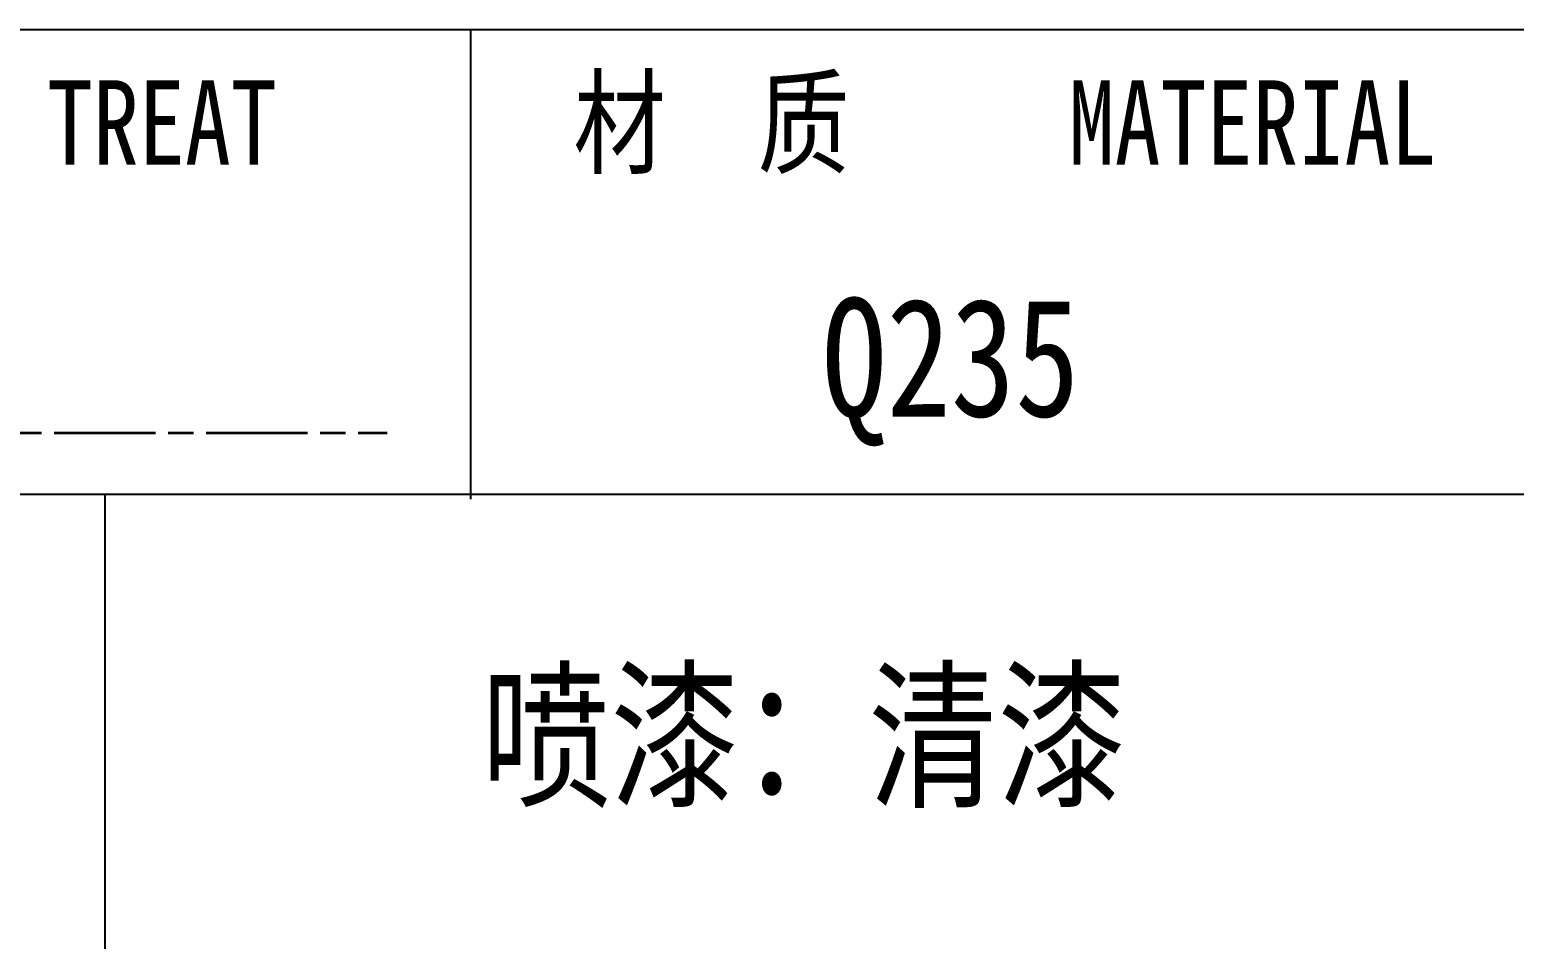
# Model space of a CAD drawing. Header units: millimetres. Extents: x 151684 to 153209, y -40906 to -39954.
# Drawn here: x 153040.55 to 153084.5, y -40875.25 to -40848.33 of the extents above; entities that cross this region are included whole.
import ezdxf
from ezdxf.enums import TextEntityAlignment as Align

# ---------------------------------------------------------------- set-up
doc = ezdxf.new("R2010")
doc.units = ezdxf.units.MM
doc.header["$LTSCALE"] = 0.5
doc.linetypes.add('AM_ISO08W050x2', pattern=[9, 6, -0.75, 1.5, -0.75])
for name, color, linetype in [('图\\M+19E79\\M+195B6\\M+18E9A', 7, 'Continuous'), ('材质', 7, 'Continuous'), ('表面处理', 7, 'Continuous')]:
    doc.layers.add(name, color=color, linetype=linetype)
doc.layers.add('图框', color=7, linetype='Continuous', lineweight=18)
doc.layers.add('粗点划线', color=6, linetype='AM_ISO08W050x2', lineweight=35)
doc.styles.add('国标', font='simfang.ttf', dxfattribs={"width": 0.8})

# ---------------------------------------------------------------- blocks, each defined once
blk = doc.blocks.new('GZDEH零件A4图框V01版')
at = {"layer": '图\\M+19E79\\M+195B6\\M+18E9A', "color": 9}
for p, q in [((205, 58), (25, 58)), ((57.5, 58), (57.5, 44.108)), ((25, 44.25), (205, 44.25)), ((46.68, 44.25), (46.68, 30.5))]:
    blk.add_line(p, q, dxfattribs=at)
at = {"layer": '图\\M+19E79\\M+195B6\\M+18E9A', "color": 9, "style": '国标', "width": 0.8}
blk.add_text('材  质', height=2.5, dxfattribs=at).set_placement((60.547, 54.001))
for s, p in [('HEAT TREAT', (44.964, 54.005)), ('MATERIAL', (80.646, 54.001))]:
    blk.add_text(s, height=2.5, dxfattribs=at).set_placement(p, align=Align.CENTER)
blk = doc.blocks.new('DEH A4')
at = {"layer": '图框'}
blk.add_blockref('GZDEH零件A4图框V01版', (0, 0), dxfattribs=at)

msp = doc.modelspace()

# ---------------------------------------------------------------- linework, layer by layer
at = {"layer": '粗点划线', "linetype": 'AM_ISO08W050x2'}
msp.add_line((153023.275, -40860.263), (153051.136, -40860.263), dxfattribs=at)

# ---------------------------------------------------------------- block references
at = {"layer": '图框'}
msp.add_blockref('DEH A4', (152996.1, -40906.335), dxfattribs=at)

# ---------------------------------------------------------------- texts
at = {"layer": '材质', "color": 3, "style": '国标', "width": 0.8}
msp.add_text('Q235', height=3.5, dxfattribs=at).set_placement((153067.817, -40859.784), align=Align.CENTER)
at = {"layer": '表面处理', "color": 3, "style": '国标', "width": 0.8}
msp.add_text('喷漆：清漆', height=3.5, dxfattribs=at).set_placement((153063.472, -40870.987), align=Align.CENTER)

doc.saveas('drawing.dxf')
